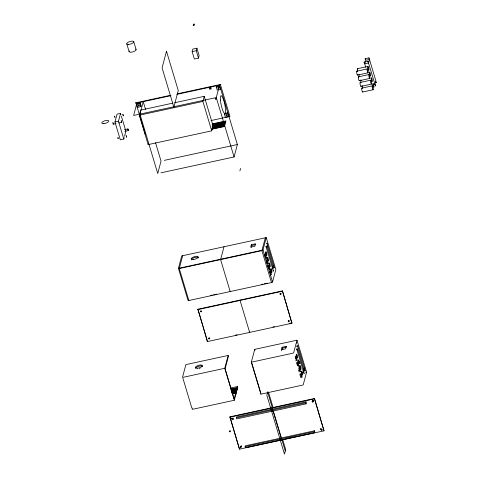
<?xml version="1.0" encoding="UTF-8"?>
<svg xmlns="http://www.w3.org/2000/svg" width="478" height="478" viewBox="0 0 478 478"><rect width="100%" height="100%" fill="white"/><g stroke="black" fill="none" stroke-linecap="round" stroke-linejoin="round"><path stroke-width="0.72" d="M321.294 429.035C319.997 430.648 320.272 427.308 321.294 429.035A0.627 0.574 14.8 0 1 320.983 429.202M296.671 345.875L296.874 346.837M375.254 84.893L375.475 85.921M375.511 85.897L375.302 84.905M365.138 58.692L365.359 59.726L365.168 58.692L368.962 57.862L369.207 58.872L368.95 57.862M124.184 137.634L123.808 139.062L120.307 139.821L114.971 121.998L117.044 114.14L120.546 113.382L120.97 114.81M123.808 139.062L118.466 121.245L120.546 113.382M124.561 136.206L125.881 131.205L121.4 116.232M136.845 104.323L137.067 103.481L140.245 102.794L141.135 105.763L140.914 106.606L137.736 107.293L136.845 104.323L140.024 103.636L140.245 102.794M137.736 107.293L137.957 106.451M174.631 102.74L204.243 96.323L213.057 125.726L211.706 130.841L148.138 144.613L139.331 115.21L140.681 110.101L172.462 103.212M148.138 144.613L148.479 143.34M192.126 51.582L192.783 49.097L196.912 48.2L199.141 55.621L198.484 58.113L194.349 59.009L192.126 51.582L196.255 50.686L196.912 48.2M211.706 130.841L202.893 101.432L204.243 96.323M216.301 87.11L216.528 86.267L219.701 85.58L219.48 86.422L220.37 89.392L217.191 90.079L216.301 87.11L219.48 86.422M160.972 172.809L234.071 156.969L216.277 97.566L219.563 85.12L176.8 94.387M220.37 89.392L220.591 88.549M182.674 255.712L179.28 268.546L188.852 300.513L271.486 282.6A0.998 0.353 -16.7 0 0 272.544 282.002L275.836 269.556L266.258 237.596L181.718 255.915L178.431 268.361L188.003 300.321A0.998 0.353 -16.7 0 0 188.852 300.513L188.959 300.118M224.457 114.32L224.678 113.477L227.857 112.79L227.636 113.627L228.526 116.602L225.347 117.289L224.457 114.32L227.636 113.627M228.526 116.602L228.747 115.76M234.071 156.969L237.363 144.523L219.563 85.12M249.743 331.995L249.647 332.413L207.374 341.579L197.904 309.224L282.438 290.875L291.909 323.23L249.641 332.389M239.89 170.939L240.548 168.447M223.991 246.756L220.597 259.596L230.169 291.556L230.276 291.162M207.374 341.579L206.926 339.338M192.413 408.063L192.156 409.025A0.998 0.353 -16.7 0 0 193.004 409.21L234.322 400.253L235.929 394.183L235.66 393.292L232.834 393.902M251.368 244.652L250.711 247.138L254.84 246.248L255.497 243.756L251.368 244.652L251.631 245.543L251.141 247.407M240.171 300.035L240.076 300.453L197.802 309.619M224.75 368.293L228.143 355.453L185.87 364.618L182.584 377.064A0.998 0.353 -16.7 0 0 183.433 377.25L224.75 368.293L234.322 400.253M265.308 237.799L261.914 250.639L271.486 282.6L271.594 282.205M266.258 237.596L262.972 250.042L272.544 282.002M235.66 393.292L234.16 398.969L225.12 368.789L228.406 356.343L228.143 355.453M235.941 392.241L236.024 393.818L235.941 392.241L232.165 393.059M236.216 391.195L236.299 392.767L236.216 391.195L231.973 392.115M236.491 390.144L236.58 391.721L236.491 390.144L232.248 391.064M236.771 389.098L236.855 390.675L236.771 389.098L231.113 390.323M237.046 388.052L237.13 389.624L237.046 388.052L231.388 389.277M237.446 386.523L237.411 388.578L237.446 386.523L230.946 387.933M229.906 417.192L230.008 416.798L314.548 398.479L324.018 430.833L239.478 449.153L229.906 417.192L314.446 398.873L314.548 398.479M272.125 269.024L272.878 266.198L266.897 246.236M273.828 265.989L272.896 269.526L266.491 248.142L267.423 244.605L273.828 265.989L272.878 266.198M236.473 417.874L236.73 416.894L306.028 401.873L306.069 403.862L236.771 418.883L236.473 417.874L305.765 402.852L306.028 401.873M251.332 362.193L254.726 349.352L296.993 340.193L306.571 372.153L303.279 384.599A0.998 0.353 -16.7 0 1 302.221 385.196L260.904 394.153L251.332 362.193L292.65 353.236A0.998 0.353 -16.7 0 0 293.707 352.639L296.993 340.193M239.478 449.153L230.008 416.798M291.909 323.23L282.438 290.875M245.13 446.715L245.381 445.771L314.679 430.756L314.727 432.704L245.435 447.725L245.13 446.715L314.428 431.7L314.679 430.756M260.904 394.153L261.012 393.758M267.674 391.906L266.808 395.181L284.458 454.1L285.671 449.517L282.689 439.575M281.709 350.631L281.446 349.741L282.104 347.249L286.232 346.353L286.501 347.243M281.93 349.8L282.373 348.139L282.104 347.249M286.232 346.353L285.575 348.844L281.446 349.741M272.281 407.638L272.55 411.128M365.784 67.362L364.714 63.801L365.646 60.264L369.464 59.433L375.869 80.824L374.937 84.361L373.665 84.636M374.937 84.361L368.526 62.971L369.464 59.433M296.665 343.102L296.599 342.81M281.751 439.993L281.853 439.599M303.142 370.564L303.614 368.795L297.848 349.549M303.632 372.123L304.564 368.586L298.158 347.201L297.226 350.738L303.632 372.123L302.676 372.332M304.277 367.893L304.91 371.233M128.331 130.524L127.925 128.952L128.307 130.56L124.806 131.319M273.165 270.07L273.386 271.104M364.099 62.009L364.332 63.036L364.105 62.003L367.929 61.172L368.162 62.206L367.923 61.178M116.017 123.587L113.226 124.19L113.256 123.593M273.416 271.092L273.195 270.07M139.498 104.963L138.716 104.939M313.114 401.741L313.168 401.167L312.654 401.126L313.21 401.651L313.353 400.958L312.361 401.036M113.208 124.19L112.862 122.577L113.095 122.924M227.11 114.953L226.602 115.09M121.591 122.38L121.239 120.755L121.591 122.38L118.801 122.983M218.195 87.773L218.834 87.838L217.819 88.131L218.571 88.699L218.81 88.054L218.153 87.707M135.423 102.895L170.192 95.361M177.392 93.802L220.89 84.373M170.999 95.648L136.929 103.027L133.643 115.473L216.277 97.566M364.714 63.801L368.526 62.971M139.331 115.21L202.893 101.432M357.466 68.695L367.958 66.424M114.971 121.998L118.466 121.245M356.761 71.192L367.253 68.922M357.604 75.088L368.09 72.811A1.99 0.394 77.8 0 0 367.797 69.83A1.99 0.394 77.8 0 0 367.122 69.961A1.99 0.394 77.8 0 0 368.09 72.811M358.452 76.838L368.944 74.562M124.453 129.699L127.961 128.946M359.295 80.728L369.781 78.458A1.99 0.394 77.8 0 0 369.488 75.47A1.99 0.394 77.8 0 0 368.813 75.602A1.99 0.394 77.8 0 0 369.781 78.458M360.143 82.479L370.635 80.208M360.986 86.375L371.472 84.098A1.99 0.394 77.8 0 0 371.179 81.117A1.99 0.394 77.8 0 0 370.504 81.248A1.99 0.394 77.8 0 0 371.472 84.098M211.019 120.552L229.966 116.441L220.388 84.481M361.834 88.125L372.326 85.849M212.22 123.898L226.01 120.91L225.915 121.275L212.118 124.262M362.677 92.015L373.163 89.745A1.99 0.394 77.8 0 0 372.87 86.757A1.99 0.394 77.8 0 0 372.195 86.888A1.99 0.394 77.8 0 0 373.163 89.745M212.668 124.788L225.73 121.956L225.634 122.32L212.573 125.152M213.116 125.678L225.455 123.007L225.359 123.372L212.292 126.204M212.113 126.885L225.18 124.053L225.084 124.417L212.74 127.094M212.561 127.775L224.899 125.105L224.803 125.469L211.736 128.301M212.286 128.827L224.624 126.15L224.529 126.515L212.19 129.191M164.265 160.363L237.363 144.523M251.631 245.543L255.766 244.646M210.702 295.404L212.154 295.087M213.606 294.777L216.504 294.149M261.442 284.404L262.894 284.093M264.346 283.777L267.244 283.149M282.337 291.263L240.064 300.429L249.647 332.413M235.66 335.078L237.07 334.773M272.992 326.958L274.402 326.653M289.196 323.445L292.016 322.835M282.373 348.139L285.814 347.392M303.614 368.795L304.564 368.586M305.615 372.362L306.571 372.153M230.778 389.068L237.142 387.688M231.209 389.958L236.867 388.734M232.344 390.699L236.586 389.779M232.069 391.751L236.311 390.831M231.788 392.796L236.036 391.876M232.218 393.693L235.756 392.928M286.226 438.655L289.142 438.021M290.6 437.705L293.516 437.071M226.393 114.977C224.911 116.781 228.353 115.539 226.596 114.989M280.867 293.384C279.188 293.038 280.933 295.308 281.118 293.689M289.017 320.595C287.338 320.248 289.082 322.519 289.268 320.899M209.567 337.844C207.888 337.498 209.633 339.762 209.818 338.149M118.042 137.598C117.206 136.786 118.652 140.46 118.144 137.933M314.446 398.873L324.018 430.833M299.473 361.637L300.112 363.776M305.765 402.852L306.069 403.862M314.428 431.7L314.727 432.704M196.255 50.686L198.484 58.113M268.445 392.014L273.123 407.632M267.62 392.091L272.729 409.132M273.344 411.188L281.446 438.236M281.871 439.652L285.27 451.011M254.726 349.352L254.989 350.243M273.022 410.859L281.16 438.015L281.213 439.969M251.906 363.376L260.743 392.868M133.75 41.706L136.099 49.527M126.772 43.839L129.114 51.66M145.563 109.444L143.233 101.665L139.946 114.111L157.74 173.514L161.032 161.068L155.523 142.677M140.024 103.636L140.914 106.606M197.904 309.224L201.405 320.899M201.591 321.515L202.875 325.817M203.06 326.432L203.801 328.894M203.981 329.509L205.271 333.811M205.456 334.421L206.747 338.729M135.848 102.806L145.426 134.766M182.865 378.092L191.857 408.098M114.959 116.967C114.421 114.481 114.499 118.15 115.001 117.343M201.668 310.939C202.075 312.158 199.941 312.11 200.736 311.041C202.2 310.718 200.933 312.289 200.635 310.975M232.786 418.973A0.627 0.574 14.8 0 1 233.013 418.119M198.448 257.684A3.651 1.303 -16.7 0 1 198.495 257.923M191.475 259.817A3.651 1.303 -16.7 0 1 194.038 257.75A3.651 1.303 -16.7 0 1 198.119 257.385M295.727 356.421A1.99 0.394 77.8 0 1 295.655 356.026M296.115 354.957A1.99 0.394 77.8 0 1 296.324 355.56M296.587 356.66A1.99 0.394 77.8 0 1 296.653 358.124M295.882 360.776A1.99 0.394 77.8 0 1 295.691 360.645M295.129 356.911A1.99 0.394 77.8 0 1 295.344 357.197M295.667 358.046A1.99 0.394 77.8 0 1 295.924 359.151M298.141 363.907A1.99 0.394 77.8 0 1 298.039 363.8M297.286 361.284A1.99 0.394 77.8 0 1 297.25 360.926M298.015 361.201A1.99 0.394 77.8 0 1 298.332 362.688M296.683 364.158A1.99 0.394 77.8 0 1 296.593 363.411M296.617 362.694A1.99 0.394 77.8 0 1 296.82 362.551M297.035 362.844A1.99 0.394 77.8 0 1 297.358 363.686M297.543 364.397A1.99 0.394 77.8 0 1 297.722 365.843M299.616 369.261A1.99 0.394 77.8 0 1 299.503 369.016M299.109 367.707A1.99 0.394 77.8 0 1 298.977 366.925M298.965 365.849A1.99 0.394 77.8 0 1 299.168 365.706M299.497 366.244A1.99 0.394 77.8 0 1 299.706 366.841M299.963 367.946A1.99 0.394 77.8 0 1 300.035 369.41M299.073 371.932A1.99 0.394 77.8 0 1 298.959 371.753M298.636 370.904A1.99 0.394 77.8 0 1 298.451 370.193M298.511 368.197A1.99 0.394 77.8 0 1 298.613 368.299M299.049 369.333A1.99 0.394 77.8 0 1 299.365 370.82M301.522 375.194A1.99 0.394 77.8 0 1 301.421 375.087M300.859 371.352A1.99 0.394 77.8 0 1 301.074 371.639M301.397 372.487A1.99 0.394 77.8 0 1 301.654 373.593M300.955 377.71A1.99 0.394 77.8 0 1 300.865 377.686M300.537 377.148A1.99 0.394 77.8 0 1 300.327 376.545M300.065 375.445A1.99 0.394 77.8 0 1 299.957 374.394M299.999 373.981A1.99 0.394 77.8 0 1 300.112 373.814M300.411 374.131A1.99 0.394 77.8 0 1 300.531 374.376M300.919 375.684A1.99 0.394 77.8 0 1 301.092 376.825M200.067 368.568A3.651 1.303 -16.7 0 1 199.398 368.783M195.639 368.263A3.651 1.303 -16.7 0 1 199.195 366.142A3.651 1.303 -16.7 0 1 202.642 366.501M265.714 255.67A1.99 0.394 77.8 0 1 265.499 255.377M265.176 254.529A1.99 0.394 77.8 0 1 265.033 254.009M265.541 252.802A1.99 0.394 77.8 0 1 265.846 254.063M265.069 255.969A1.99 0.394 77.8 0 1 265.296 257.457M267.077 260.779A1.99 0.394 77.8 0 1 266.969 260.486M266.575 258.879A1.99 0.394 77.8 0 1 266.503 258.024M266.957 257.756A1.99 0.394 77.8 0 1 267.011 257.875M267.417 259.124A1.99 0.394 77.8 0 1 267.644 260.755M265.995 259.93A1.99 0.394 77.8 0 1 266.037 259.93M266.467 260.63A1.99 0.394 77.8 0 1 266.76 261.609M266.963 262.763A1.99 0.394 77.8 0 1 266.963 263.581M269.096 266.957A1.99 0.394 77.8 0 1 268.881 266.664M268.463 265.481A1.99 0.394 77.8 0 1 268.415 265.296M268.385 263.091A1.99 0.394 77.8 0 1 268.481 263.151M268.869 263.934A1.99 0.394 77.8 0 1 269.156 264.955M267.608 267.005A1.99 0.394 77.8 0 1 267.537 266.3M267.931 265.786A1.99 0.394 77.8 0 1 268.044 266.001M268.409 267.071A1.99 0.394 77.8 0 1 268.654 268.409M270.345 271.773A1.99 0.394 77.8 0 1 270.297 271.618M269.909 269.789A1.99 0.394 77.8 0 1 269.879 269.305M270.799 270.411A1.99 0.394 77.8 0 1 271.014 271.737M269.341 271.235A1.99 0.394 77.8 0 1 269.514 271.283M269.849 271.916A1.99 0.394 77.8 0 1 270.184 273.087M270.321 273.87A1.99 0.394 77.8 0 1 270.309 275.011M135.561 49.097A3.651 1.303 -16.7 0 1 132.932 51.851A3.651 1.303 -16.7 0 1 129.347 50.925M357.681 71.431A1.99 0.394 77.8 0 1 357.317 69.095A1.99 0.394 77.8 0 1 357.825 69.125M357.753 74.365A1.99 0.394 77.8 0 1 357.263 74.699A1.99 0.394 77.8 0 1 356.618 72.023A1.99 0.394 77.8 0 1 357.066 71.509M359.277 76.737A1.99 0.394 77.8 0 1 359.157 74.341M359.438 80.394A1.99 0.394 77.8 0 1 358.841 80.083A1.99 0.394 77.8 0 1 358.303 77.514A1.99 0.394 77.8 0 1 358.757 77.149M360.968 82.377A1.99 0.394 77.8 0 1 360.759 80.083M360.986 80.053A1.99 0.394 77.8 0 1 361.153 80.298M361.141 85.795A1.99 0.394 77.8 0 1 360.585 85.861A1.99 0.394 77.8 0 1 359.994 83.154A1.99 0.394 77.8 0 1 360.502 82.909M362.706 88.197A1.99 0.394 77.8 0 1 362.426 85.789M362.826 91.567A1.99 0.394 77.8 0 1 362.282 91.507A1.99 0.394 77.8 0 1 361.691 88.956A1.99 0.394 77.8 0 1 362.079 88.334M122.894 114.397L123.306 115.831L122.894 114.397M126.15 135.68L126.562 137.114L126.15 135.68M266.013 246.427L266.27 247.341L266.019 246.367M266.879 243.147L267.136 244.067L266.879 243.147M273.996 266.909L274.252 267.829L273.996 266.909M375.947 81.762L376.198 82.676L375.947 81.762M231.603 418.77C232.368 420.246 232.786 417.515 231.603 418.77M231.705 418.387C232.457 419.875 232.858 417.157 231.705 418.387M240.201 447.468C240.852 448.944 241.498 446.297 240.207 447.426M240.303 447.085C241.085 448.555 241.414 445.872 240.309 447.044M312.737 400.821C313.454 402.309 313.95 399.596 312.737 400.821M321.234 429.907C321.945 431.371 322.489 428.712 321.24 429.865M321.335 429.525C322.088 431.007 322.489 428.294 321.335 429.525M193.19 25.143C194.158 27.019 194.743 23.547 193.19 25.143M193.399 24.354C194.468 26.23 194.779 22.699 193.399 24.354M209.705 88.275C210.882 89.989 210.786 86.709 209.705 88.275M215.279 98.874C216.271 100.762 216.749 97.249 215.279 98.874M138.357 105.393C139.206 107.192 139.815 103.923 138.357 105.393M232.631 418.949C233.437 420.742 234.148 417.539 232.643 418.901M240.787 446.159C241.659 447.958 242.203 444.689 240.787 446.159M312.092 401.723C312.982 403.522 313.484 400.265 312.092 401.723M296.76 348.946L297.017 349.938L296.76 348.946M297.627 345.672L297.878 346.664L297.657 345.63M303.877 372.709L304.133 373.7L303.906 372.661M304.743 369.434L305 370.426L304.743 369.434M166.493 51.23L162.096 67.876L173.861 107.162L178.258 90.515L166.493 51.23M208.743 338.394C208.892 340.366 210.601 337.54 208.743 338.394M280.042 293.934C280.192 295.906 281.901 293.08 280.042 293.934M288.198 321.144C288.342 323.116 290.05 320.296 288.198 321.144M210.804 87.42L209.215 87.767L209.663 89.249L211.252 88.908L210.804 87.42M262.972 250.042L178.431 268.361A0.998 0.353 -16.7 0 0 179.28 268.546L261.914 250.639A0.998 0.353 -16.7 0 0 262.972 250.042M229.5 431.634A0.627 0.574 14.8 0 0 230.557 431.455A0.627 0.574 14.8 0 0 229.816 430.69A0.627 0.574 14.8 0 0 229.5 431.634M193.19 259.53A3.651 1.303 -16.7 0 0 198.221 256.907A3.651 1.303 -16.7 0 0 192.736 257.313A3.651 1.303 -16.7 0 0 193.19 259.53M296.527 355.226A1.99 0.394 77.8 0 0 297.489 358.082A1.99 0.394 77.8 0 0 297.197 355.1A1.99 0.394 77.8 0 0 296.527 355.226M295.864 357.717A1.99 0.394 77.8 0 0 296.832 360.573A1.99 0.394 77.8 0 0 296.539 357.586A1.99 0.394 77.8 0 0 295.864 357.717M298.212 360.872A1.99 0.394 77.8 0 0 299.18 363.728A1.99 0.394 77.8 0 0 298.887 360.741A1.99 0.394 77.8 0 0 298.212 360.872M297.555 363.358A1.99 0.394 77.8 0 0 298.523 366.214A1.99 0.394 77.8 0 0 298.23 363.232A1.99 0.394 77.8 0 0 297.555 363.358M299.903 366.512A1.99 0.394 77.8 0 0 300.871 369.369A1.99 0.394 77.8 0 0 300.578 366.387A1.99 0.394 77.8 0 0 299.903 366.512M299.246 369.004A1.99 0.394 77.8 0 0 300.214 371.86A1.99 0.394 77.8 0 0 299.921 368.873A1.99 0.394 77.8 0 0 299.246 369.004M301.594 372.159A1.99 0.394 77.8 0 0 302.562 375.015A1.99 0.394 77.8 0 0 302.269 372.027A1.99 0.394 77.8 0 0 301.594 372.159M300.937 374.644A1.99 0.394 77.8 0 0 301.905 377.5A1.99 0.394 77.8 0 0 301.612 374.519A1.99 0.394 77.8 0 0 300.937 374.644M197.342 368.227A3.651 1.303 -16.7 0 0 202.373 365.604A3.651 1.303 -16.7 0 0 196.888 366.011A3.651 1.303 -16.7 0 0 197.342 368.227M265.786 252.629A1.99 0.394 77.8 0 0 266.754 255.485A1.99 0.394 77.8 0 0 266.461 252.504A1.99 0.394 77.8 0 0 265.786 252.629M265.129 255.121A1.99 0.394 77.8 0 0 266.097 257.971A1.99 0.394 77.8 0 0 265.804 254.989A1.99 0.394 77.8 0 0 265.129 255.121M267.477 258.275A1.99 0.394 77.8 0 0 268.445 261.131A1.99 0.394 77.8 0 0 268.152 258.144A1.99 0.394 77.8 0 0 267.477 258.275M266.82 260.761A1.99 0.394 77.8 0 0 267.788 263.617A1.99 0.394 77.8 0 0 267.495 260.63A1.99 0.394 77.8 0 0 266.82 260.761M269.168 263.916A1.99 0.394 77.8 0 0 270.136 266.772A1.99 0.394 77.8 0 0 269.843 263.79A1.99 0.394 77.8 0 0 269.168 263.916M268.511 266.407A1.99 0.394 77.8 0 0 269.478 269.257A1.99 0.394 77.8 0 0 269.186 266.276A1.99 0.394 77.8 0 0 268.511 266.407M270.859 269.562A1.99 0.394 77.8 0 0 271.827 272.418A1.99 0.394 77.8 0 0 271.534 269.431A1.99 0.394 77.8 0 0 270.859 269.562M270.201 272.048A1.99 0.394 77.8 0 0 271.169 274.904A1.99 0.394 77.8 0 0 270.877 271.916A1.99 0.394 77.8 0 0 270.201 272.048M128.737 44.382A3.651 1.303 -16.7 0 0 133.768 41.765A3.651 1.303 -16.7 0 0 128.283 42.166A3.651 1.303 -16.7 0 0 128.737 44.382M367.827 67.464A1.99 0.394 77.8 0 0 368.795 70.314A1.99 0.394 77.8 0 0 368.502 67.332A1.99 0.394 77.8 0 0 367.827 67.464M369.518 73.104A1.99 0.394 77.8 0 0 370.486 75.96A1.99 0.394 77.8 0 0 370.193 72.973A1.99 0.394 77.8 0 0 369.518 73.104M371.209 78.751A1.99 0.394 77.8 0 0 372.177 81.601A1.99 0.394 77.8 0 0 371.884 78.619A1.99 0.394 77.8 0 0 371.209 78.751M372.9 84.391A1.99 0.394 77.8 0 0 373.868 87.247A1.99 0.394 77.8 0 0 373.575 84.259A1.99 0.394 77.8 0 0 372.9 84.391M220.418 100.045A9.124 1.816 77.8 0 0 224.791 113.537A9.124 1.816 77.8 0 0 223.674 100.249A9.124 1.816 77.8 0 0 220.418 100.045M103.84 123.623A3.651 1.303 -16.7 0 0 108.763 120.976A3.651 1.303 -16.7 0 0 103.194 121.466A3.651 1.303 -16.7 0 0 103.84 123.623"/></g></svg>
